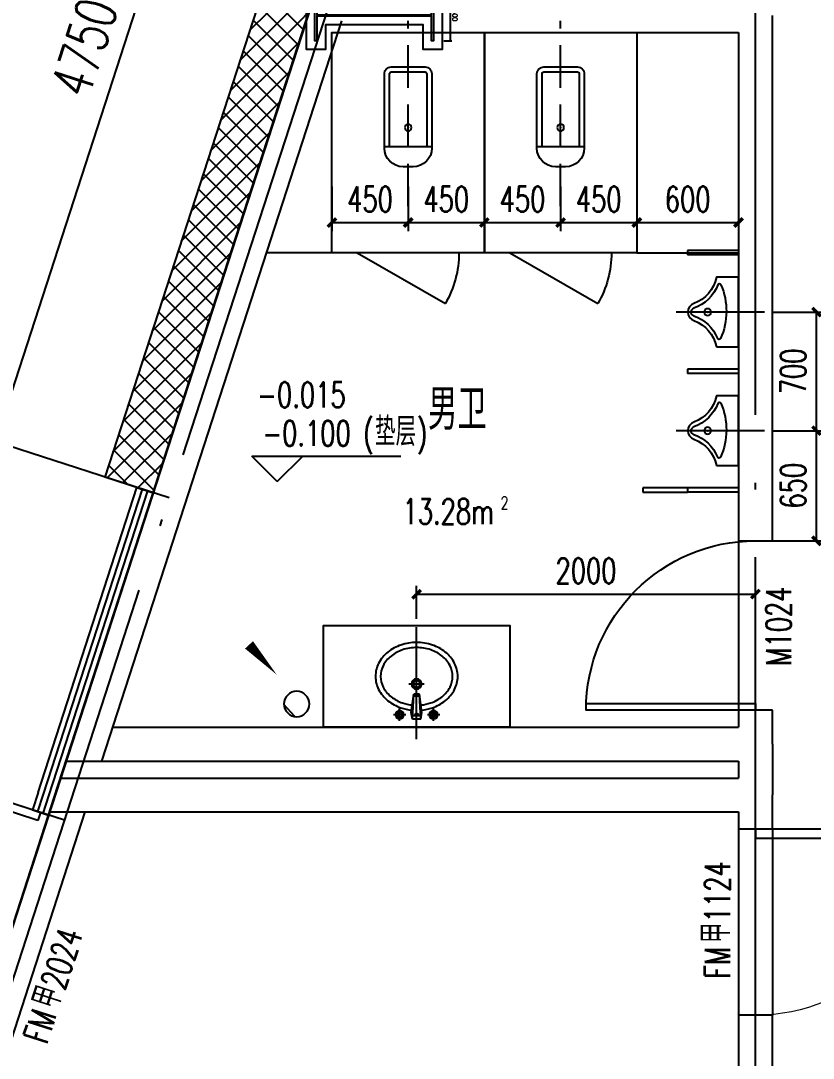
# Model space of a CAD drawing. Extents: x -222544 to -13848, y -31368 to 85559.
# Drawn here: x -43272 to -38594, y -15166 to -9043 of the extents above; entities that cross this region are included whole.
import ezdxf
from ezdxf.xclip import XClip

# ---------------------------------------------------------------- set-up
doc = ezdxf.new("R2010")
doc.units = 0
doc.header["$LTSCALE"] = 1000
doc.header["$MEASUREMENT"] = 0
doc.header["$XCLIPFRAME"] = 0
for name, pattern in [('10平面$0$10平面$1$DOTE', [2.4200000000000004, 2, -0.2, 0.02, -0.2]), ('10平面$0$DASH', [0.35, 0.25, -0.1]), ('10平面$0$DOTE', [2.4200000000000004, 2, -0.2, 0.02, -0.2])]:
    doc.linetypes.add(name, pattern=pattern)
doc.layers.get('Defpoints').update_dxf_attribs({"color": 210})
for name, color, linetype in [('10平面$0$10平面$0$WINDOW_TEXT', 7, 'Continuous'), ('10平面$0$10平面$1$A-AXIS-DOTE', 14, '10平面$0$10平面$1$DOTE'), ('10平面$0$A-AXIS-DOTE', 14, '10平面$0$DOTE'), ('10平面$0$A-AXIS-DP', 126, 'Continuous'), ('10平面$0$A-HATCH-2', 251, 'Continuous'), ('10平面$0$A-LIN-V', 9, 'Continuous'), ('10平面$0$A-WC', 223, 'Continuous'), ('10平面$0$A-WINDOW', 140, 'Continuous'), ('10平面$0$A-云线（根据审图意见修改）', 4, 'Continuous'), ('10平面$0$A-彩色打印层', 12, 'Continuous'), ('10平面$0$A-防火门窗', 1, 'Continuous'), ('10平面$0$AS-COLN', 6, 'Continuous'), ('10平面$0$AS-WALL', 40, 'Continuous'), ('10平面$0$AS-结构边线层', 200, 'Continuous'), ('10平面$0$DIM_SYMB', 3, 'Continuous'), ('10平面$0$PUB_HATCH', 8, 'Continuous'), ('10平面$0$PUB_TEXT', 7, 'Continuous'), ('10平面$0$建-墙-幕', 4, 'Continuous'), ('10平面$0$建-房间', 7, 'Continuous'), ('10平面$0$建-标高', 3, 'Continuous'), ('10平面$0$建-门', 4, 'Continuous'), ('10平面$0$建-门窗编号', 7, 'Continuous'), ('A-AXIS-DP', 126, 'Continuous'), ('A-WINDOW', 140, 'Continuous'), ('DIM_SYMB', 3, 'Continuous')]:
    doc.layers.add(name, color=color, linetype=linetype)
doc.styles.add('10平面$0$10平面$0$_TCH_WINDOW', font='SIMPLEX', dxfattribs={"height": 3.5, "bigfont": 'GBCBIG'})
doc.styles.add('10平面$0$_TCH_DIM_T3', font='SIMPLEX', dxfattribs={"width": 0.7058823529411765, "bigfont": 'GBCBIG'})
doc.styles.add('10平面$0$_TCH_SPACE', font='SIMPLEX', dxfattribs={"height": 5, "bigfont": 'GBCBIG'})
doc.styles.add('10平面$0$A-STANDARD', font='SIMPLEX', dxfattribs={"bigfont": 'GBCBIG'})
doc.styles.add('10平面$0$A-WIN-LABEL', font='SIMPLEX', dxfattribs={"bigfont": 'GBCBIG'})
doc.styles.add('_TCH_DIM_T3', font='SIMPLEX', dxfattribs={"width": 0.7058823529411765, "bigfont": 'GBCBIG'})
doc.dimstyles.new('10平面$0$_TCH_ARCH&&10', dxfattribs={"dimtxt": 29.75, "dimasz": 10, "dimexe": 10, "dimexo": 10, "dimgap": 12.625, "dimtad": 1, "dimdec": 0, "dimzin": 0, "dimdsep": 46, "dimtxsty": '10平面$0$_TCH_DIM_T3', "dimblk": '10平面$0$_ArchTick', "dimcen": 0.09, "dimclrt": 7, "dimazin": 2, "dimtfac": 1, "dimtdec": 0, "dimtix": 1, "dimtmove": 2, "dimatfit": 3, "dimfxl": 0, "dimtolj": 1, "dimtzin": 0, "dimarcsym": 0})
doc.dimstyles.new('10平面$0$_TCH_ARCH&&80', dxfattribs={"dimtxt": 238, "dimasz": 80, "dimexe": 80, "dimexo": 80, "dimgap": 101, "dimtad": 1, "dimdec": 0, "dimzin": 0, "dimdsep": 46, "dimtxsty": '10平面$0$_TCH_DIM_T3', "dimblk": '10平面$0$_ArchTick', "dimcen": 0.09, "dimclrt": 7, "dimazin": 2, "dimtfac": 1, "dimtdec": 0, "dimtix": 1, "dimtmove": 2, "dimatfit": 3, "dimfxl": 0, "dimtolj": 1, "dimtzin": 0, "dimarcsym": 0})
doc.dimstyles.new('_TCH_ARCH&&50', dxfattribs={"dimtxt": 148.75, "dimasz": 50, "dimexe": 50, "dimexo": 50, "dimgap": 63.12500000000001, "dimtad": 1, "dimdec": 0, "dimzin": 0, "dimdsep": 46, "dimtxsty": '_TCH_DIM_T3', "dimblk": 'ARCHTICK', "dimcen": 0.09, "dimclrt": 7, "dimazin": 2, "dimtfac": 1, "dimtdec": 0, "dimtix": 1, "dimtmove": 2, "dimatfit": 3, "dimfxl": 0, "dimtolj": 1, "dimtzin": 0, "dimarcsym": 0})
pattern_1 = [(45, (60, 0), (-60.000060993344, 60.000060993344), []), (135, (60, 0), (-60.000060993344, -60.00006099334399), [])]

# ---------------------------------------------------------------- blocks, each defined once
blk = doc.blocks.new('10平面$0$dote')
at = {"layer": '10平面$0$A-AXIS-DOTE'}
blk.add_line((91882.20032526884, -264079.9999961853), (91882.20032526954, 36662.32227753208), dxfattribs=at)
at = {"layer": '10平面$0$A-AXIS-DOTE', "ltscale": 2}
blk.add_line((-74117.79967473095, -264079.9999961853), (-74117.79967473107, -178596.0396866222), dxfattribs=at)
blk.add_lwpolyline([(-94568.72772305235, -243562.806052961), (-72924.75737741598, -176855.5863591578)], dxfattribs=at)
blk = doc.blocks.new('10平面$0$厕卫')
at = {"layer": '10平面$0$A-AXIS-DOTE', "linetype": '10平面$0$DASH'}
blk.add_line((50, -823.114372253418), (50, 271.885627746582), dxfattribs=at)
at = {"layer": '10平面$0$A-WC'}
for p, q in [((-59.78343963623047, -40), (-59.78343963623047, -469.6564288139343)), ((149.7834396362305, -30), (-49.78343963623047, -30)), ((159.7834396362305, -469.6564288139343), (159.7834396362305, -40)), ((189.7834396362305, -469.6564288139343), (-89.78343963623047, -469.6564288139343)), ((350, -1097.23339176178), (-169.6152420043945, -1397.23339176178))]:
    blk.add_line(p, q, dxfattribs=at)
blk.add_lwpolyline([(-400, 202.7666082382202), (-400, -1097.23339176178), (500, -1097.23339176178), (500, 202.7666082382202)], close=True, dxfattribs=at)
blk.add_lwpolyline([(189.7834396362305, -40, 0.4142135623730951), (149.7834396362305, 0), (-49.78343963623047, 0, 0.4142135623730951), (-89.78343963623047, -40), (-89.78343963623047, -479.6564288139343, 0.4142135623730951), (20.21656036376953, -589.6564288139343), (79.78343963623047, -589.6564288139343, 0.4142135623730903), (189.7834396362305, -479.6564288139343)], format="xyb", close=True, dxfattribs=at)
blk.add_circle((50, -358.6146011352539), 20, dxfattribs=at)
for centre, radius, start, end in [((-49.78343963623047, -40), 10, 90, 180), ((149.7834396362305, -40), 10, 0, 90), ((350, -1097.23339176178), 599.9999999999995, 180, 209.9998831151044)]:
    blk.add_arc(centre, radius, start, end, dxfattribs=at)
for p in [(50, 0), (50, -358.6146011352539)]:
    blk.add_point(p, dxfattribs=at)
blk = doc.blocks.new('10平面$0$43243')
at = {"layer": '10平面$0$AS-结构边线层'}
for points in [[(-263994.18453191, 621290.0519981321), (-277514.1845319109, 621290.051998063), (-277514.18453191, 621120.051998063), (-279354.1845576911, 621120.0519980536), (-279354.184557691, 620570.104783304), (-281454.184537195, 620569.9999961803), (-281454.1845374174, 621120.0519973314), (-295987.0108697969, 621120.0519972552), (-313454.1843778241, 567285.8172418119)], [(-196514.1845319156, 548350.0000000179), (-175294.1845318887, 548350.0000002044), (-175294.1845318901, 548520.0000004377), (-173454.1845450771, 548520.0000004643), (-173454.1845450769, 549069.9992120854), (-171354.1845656572, 549069.9999961846), (-171354.1845656572, 548520), (-169514.1845319311, 548520.0000000114), (-169514.1845319311, 548350.0000000114), (-155994.1845319302, 548350.0000000871), (-155994.1845319311, 548520.0000005339), (-146454.1845526676, 548520.0000002496), (-146454.1845523441, 549069.9999961699), (-144354.1845732646, 549069.9999974051), (-144354.1845729411, 548520.0000008412), (-128354.1845245595, 548519.999999074), (-128354.1845285305, 548810.0002094659), (-128054.1845316761, 548810.000202142), (-128054.1846888704, 561349.9999937844), (-131054.1845243168, 561349.9999936294), (-131054.1845171562, 565490.0000006589), (-128054.1845227069, 565490.0000006589), (-128054.1840383076, 594489.9999961825)]]:
    blk.add_lwpolyline(points, dxfattribs=at)
blk = doc.blocks.new('10平面$0$_ArchTick')
at = {"color": 0, "linetype": 'ByBlock', "const_width": 0.4}
blk.add_lwpolyline([(-0.5, -0.5), (0.5, 0.5)], dxfattribs=at)
blk = doc.blocks.new('*D2276')
at = {"layer": '10平面$0$A-AXIS-DP', "color": 0, "lineweight": -2, "transparency": 16777216}
for p, q in [((-195789.9992261842, 766879.9996079458), (-195789.9992261842, 766928.7496079458)), ((-195789.9992261842, 766918.7496079458), (-195489.9992261842, 766918.7496079458)), ((-195489.9992261842, 766879.9996079458), (-195489.9992261842, 766928.7496079458))]:
    blk.add_line(p, q, dxfattribs=at)
at = {"layer": 'Defpoints', "color": 0, "transparency": 16777216}
for p in [(-195489.9992261842, 766918.7496079458), (-195789.9992261842, 766869.9996079458), (-195489.9992261842, 766869.9996079458)]:
    blk.add_point(p, dxfattribs=at)
at = {"layer": '10平面$0$A-AXIS-DP', "color": 0, "lineweight": -2, "transparency": 16777216, "xscale": 10, "yscale": 10, "zscale": 10, "rotation": 180}
blk.add_blockref('10平面$0$_ArchTick', (-195789.9992261842, 766918.7496079458), dxfattribs=at)
at = {"layer": '10平面$0$A-AXIS-DP', "color": 0, "lineweight": -2, "transparency": 16777216, "xscale": 10, "yscale": 10, "zscale": 10}
blk.add_blockref('10平面$0$_ArchTick', (-195489.9992261842, 766918.7496079458), dxfattribs=at)
at = {"layer": '10平面$0$A-AXIS-DP', "color": 7, "transparency": 16777216, "insert": (-195639.9992261842, 766946.2496079458), "char_height": 29.75, "attachment_point": 5, "style": '10平面$0$_TCH_DIM_T3'}
blk.add_mtext('\\A1;300', dxfattribs=at)
blk = doc.blocks.new('*D2277')
at = {"layer": '10平面$0$A-AXIS-DP', "color": 0, "lineweight": -2, "transparency": 16777216}
for p, q in [((-195799.9992261842, 766819.999607946), (-195841.2492261842, 766819.999607946)), ((-195831.2492261842, 766119.999607946), (-195831.2492261842, 766819.999607946)), ((-195799.9992261842, 766119.999607946), (-195841.2492261842, 766119.999607946))]:
    blk.add_line(p, q, dxfattribs=at)
at = {"layer": 'Defpoints', "color": 0, "transparency": 16777216}
for p in [(-195831.2492261842, 766819.999607946), (-195789.9992261842, 766819.999607946), (-195789.9992261842, 766119.999607946)]:
    blk.add_point(p, dxfattribs=at)
at = {"layer": '10平面$0$A-AXIS-DP', "color": 0, "lineweight": -2, "transparency": 16777216, "xscale": 10, "yscale": 10, "zscale": 10}
for p, rotation in [((-195831.2492261842, 766819.999607946), 90), ((-195831.2492261842, 766119.999607946), 270)]:
    blk.add_blockref('10平面$0$_ArchTick', p, dxfattribs=dict(at, rotation=rotation))
at = {"layer": '10平面$0$A-AXIS-DP', "color": 7, "transparency": 16777216, "insert": (-195858.749226184, 766469.9996079459), "char_height": 29.75, "attachment_point": 5, "rotation": 90, "style": '10平面$0$_TCH_DIM_T3'}
blk.add_mtext('\\A1;700', dxfattribs=at)
blk = doc.blocks.new('10平面$0$$lvtry$00000224')
at = {"color": 0}
for p, q in [((-362.5000001189765, -1.369509844441253e-06), (-362.5000001189765, -300.0000013695098)), ((-337.5000001189765, -1.369509845972061e-06), (-362.5000001189765, -1.369509844441253e-06)), ((-337.5000001189765, -1.369509845972061e-06), (-337.5000001189765, -300.0000013695098)), ((337.4999998810235, -1.369509844441253e-06), (337.4999998810235, -300.0000013695098)), ((362.4999998810235, -1.369509845972061e-06), (337.4999998810235, -1.369509844441253e-06)), ((362.4999998810235, -1.369509845972061e-06), (362.4999998810235, -300.0000013695098)), ((-337.5000001189765, -300.0000013695098), (-362.5000001189765, -300.0000013695098)), ((362.4999998810235, -300.0000013695098), (337.4999998810235, -300.0000013695098))]:
    blk.add_line(p, q, dxfattribs=at)
at = {"color": 0, "elevation": 1e-08}
blk.add_lwpolyline([(-205, -130.6921668672003), (-205, 0), (205, 0), (205, -130.6921668676659, 0.2680681872429386), (50.76696929242462, -263.4628327437676, -0.3177651244820785), (-5.727633833885193e-08, -299.6467267489061, -0.3177651238976431), (-50.76696929195896, -263.4628327442333, 0.2680681872434905)], format="xyb", close=True, dxfattribs=at)
at = {"color": 0}
blk.add_circle((0, -181.622158779297, 1e-08), 20, dxfattribs=at)
for centre, radius, start, end in [((-152.1659696591087, -115.0054347957484, 1e-08), 10, 114.1083874687021, 248.1393961379835), ((5.09339536074549, -466.4251228258945, 1e-08), 395.0016948295107, 66.66751465096227, 114.1083874687021), ((242.8073158459738, -340.9316236418672, 1e-08), 233.4306809856917, 110.4941076083355, 160.7360580956559), ((157.579544424545, -112.9081085743383, 1e-08), 10, 290.4941076083355, 66.66751465096227), ((-242.8073158459738, -340.9316236418672, 1e-08), 233.4306809856922, 19.26394190434416, 68.13939613798351), ((0.2095041857101023, -256, 1e-08), 23.99999999999859, 199.2639419043441, 269.499839251993), ((-0.2095041857101023, -256, 1e-08), 24.00000000000079, 270.500160748007, 340.7360580956558)]:
    blk.add_arc(centre, radius, start, end, dxfattribs=at)
blk.add_point((0, -181.622158779297, 1e-08), dxfattribs=at)
at = {"layer": '10平面$0$A-AXIS-DOTE'}
blk.add_lwpolyline([(-1.327134668827057e-07, 152.6724720913917), (-1.327134668827057e-07, -367.3275279086083)], dxfattribs=at)
blk = doc.blocks.new('10平面$0$小便器')
at = {"layer": '10平面$0$A-WC', "xscale": -1, "rotation": 89.99999999999999}
blk.add_blockref('10平面$0$$lvtry$00000224', (2044606.132980346, 1695653.609367371), dxfattribs=at)
blk = doc.blocks.new('10平面$0$343243')
at = {"layer": '10平面$0$10平面$1$A-AXIS-DOTE'}
blk.add_lwpolyline([(-137039.1845359175, 783549.9999155595), (-137039.1845291465, 784209.9999155595)], dxfattribs=at)
at = {"layer": '10平面$0$A-WC'}
for p, q in [((-137039.1845330456, 783829.9407035712), (-137039.1845321211, 783920.0591275479)), ((-137084.2437445717, 783874.9999160218), (-136994.125320595, 783874.9999150973)), ((-137070.6291553337, 783706.5430113167), (-137055.8879810546, 783814.2154559261)), ((-137064.1845347106, 783667.647857158), (-137055.8879810546, 783814.2154559261)), ((-137056.3608064828, 783804.1132499352), (-137022.0082601383, 783804.1132495828)), ((-137055.8879810546, 783814.2154559261), (-137022.4810853592, 783814.2154555834)), ((-137014.1845347106, 783667.6478566449), (-137022.4810853592, 783814.2154555834)), ((-137007.7399132893, 783706.5430106715), (-137022.4810853592, 783814.2154555834)), ((-137139.1845348148, 783657.4854848898), (-137139.1845340656, 783730.5143482811)), ((-136939.1845348148, 783657.485482838), (-136939.1845340656, 783730.5143462293)), ((-137175.6989661359, 783693.99991696), (-137102.6701027446, 783693.9999162109)), ((-137064.1845347106, 783667.647857158), (-137070.6291553337, 783706.5430113167)), ((-137064.1845347106, 783667.647857158), (-137014.1845347106, 783667.6478566449)), ((-137063.069927619, 783687.3385976467), (-137015.2991413982, 783687.3385971566)), ((-137014.1845347106, 783667.6478566449), (-137007.7399132893, 783706.5430106715)), ((-136975.6989661359, 783693.9999149082), (-136902.6701027446, 783693.9999141591))]:
    blk.add_line(p, q, dxfattribs=at)
for points in [[(-137068.5861527328, 783721.4655052931, -0.05503366445282638), (-137132.052788923, 783734.964308203, -0.0888493983857469), (-137208.3990421116, 783776.3516643569, -0.1049875008758899), (-137263.2745701811, 783843.1668952166, -0.1201703710503755), (-137282.0112499413, 783919.9999180507, -0.120170371050088), (-137263.2745686047, 783996.8329405003, -0.1049875008761855), (-137208.3990391642, 784063.6481702342, -0.08884939838595049), (-137132.0527851261, 784105.0355248217, -0.08005155327522542), (-137039.1845300698, 784119.9999155595, -0.08005155327514211)], [(-137064.5138742414, 783751.2102306456, -0.05606644776381915), (-137122.6293239315, 783763.445851482, -0.08884939838590888), (-137189.6757487428, 783799.7917643017, -0.1049875008761085), (-137236.6424184022, 783856.9773438561, -0.1201703710500949), (-137252.0112499413, 783919.9999177429, -0.1201703710501435), (-137236.642417109, 783983.0224913144, -0.1049875008761313), (-137189.6757462764, 784040.2080699052, -0.08884939838588762), (-137122.6293207193, 784076.5539813492, -0.08005155327528395), (-137039.1845303776, 784089.9999155595, -0.08005155327526944)], [(-137039.1845300698, 784119.9999155595, -0.08005155327514211), (-136946.3162753206, 784105.0355229162, -0.08884939838606445), (-136869.9700221316, 784063.6481667622, -0.1049875008760499), (-136815.0944940622, 783996.8329359024, -0.120170371050193), (-136796.357814302, 783919.9999130684, -0.1201703710501875), (-136815.0944956387, 783843.1668906187, -0.1049875008760622), (-136869.9700250791, 783776.3516608849, -0.08884939838584911), (-136946.316279117, 783734.9643062975, -0.05503366445274368), (-137009.7829155841, 783721.4655046898, -0.0800515532754416)], [(-137039.1845303776, 784089.9999155595, -0.08005155327526944), (-136955.7397403118, 784076.5539796371, -0.0888493983858896), (-136888.6933155005, 784040.2080668174, -0.1049875008761153), (-136841.7266458411, 783983.022487263, -0.1201703710501367), (-136826.357814302, 783919.9999133762, -0.1201703710501367), (-136841.7266471343, 783856.9773398046, -0.1049875008761155), (-136888.6933179669, 783799.7917612139, -0.08884939838591054), (-136955.7397435241, 783763.4458497699, -0.05606644776380701), (-137013.8551934652, 783751.2102301259, -0.08005155327530532)]]:
    blk.add_lwpolyline(points, format="xyb", dxfattribs=at)
for centre, radius in [((-137039.1845325833, 783874.9999155595), 30), ((-137039.1845325833, 783874.9999155595), 20), ((-137139.1845344402, 783693.9999165855), 25), ((-136939.1845344402, 783693.9999145336), 25), ((-137139.1845344402, 783693.9999165855), 15), ((-136939.1845344402, 783693.9999145336), 15)]:
    blk.add_circle(centre, radius, dxfattribs=at)
for centre, start, end in [((-137040.368334685, 783694.7285667062), 80.52522821089455, 279.4747706136177), ((-137038.0007341804, 783694.7285666818), 260.5252282108945, 99.47477061338024)]:
    blk.add_arc(centre, 7.191400878313289, start, end, dxfattribs=at)
blk = doc.blocks.new('10平面$0$45345')
at = {"layer": '10平面$0$A-WC'}
h = blk.add_hatch(dxfattribs=at)
h.set_pattern_fill('ANSI31', color=256, scale=10, angle=7.69694232914171e-13)
h.set_pattern_definition([(30.00000000072439, (40598742844.53468, 3385776346.450553), (-7.937500000173811, 13.74815328497761), [])])
edge = h.paths.add_edge_path()
edge.add_arc((40598742441.34776, 3385774511.717568), 50, 0, 360)
blk.add_circle((40598742441.34776, 3385774511.717568), 50, dxfattribs=at)
blk = doc.blocks.new('10平面$0$2343243')
at = {"layer": '10平面$0$A-云线（根据审图意见修改）', "color": 1, "ltscale": 500}
blk.add_lwpolyline([(-265623.3168865332, 705106.6805161908), (-178050.5180093576, 972846.4241111586), (-230714.4911973404, 804819.9999973776)], dxfattribs=at)
blk = doc.blocks.new('*D1409')
at = {"layer": '10平面$0$A-AXIS-DP', "color": 0, "lineweight": -2, "transparency": 16777216}
for p, q in [((-300573.8050679354, 610150.6670394195), (-299956.5630731998, 612053.0212142563)), ((-298931.682443873, 611720.4862045408), (-300032.6578195944, 612077.7110820394)), ((-299548.9244386086, 609818.132029704), (-300649.8998143299, 610175.3569072027))]:
    blk.add_line(p, q, dxfattribs=at)
at = {"layer": 'Defpoints', "color": 0, "transparency": 16777216}
for p in [(-299956.5630731998, 612053.0212142563), (-298855.5876974785, 611695.7963367577), (-299472.829692214, 609793.442161921)]:
    blk.add_point(p, dxfattribs=at)
at = {"layer": '10平面$0$A-AXIS-DP', "color": 0, "lineweight": -2, "transparency": 16777216, "xscale": 80, "yscale": 80, "zscale": 80}
for p, rotation in [((-299956.5630731998, 612053.0212142563), 72.023713418136), ((-300573.8050679354, 610150.6670394195), 252.023713418136)]:
    blk.add_blockref('10平面$0$_ArchTick', p, dxfattribs=dict(at, rotation=rotation))
at = {"layer": '10平面$0$A-AXIS-DP', "color": 7, "transparency": 16777216, "insert": (-300474.4446231526, 611169.7412632416), "char_height": 238, "attachment_point": 5, "rotation": 72.02371341813601, "style": '10平面$0$_TCH_DIM_T3'}
blk.add_mtext('\\A1;2000', dxfattribs=at)
blk = doc.blocks.new('*D1410')
at = {"layer": '10平面$0$A-AXIS-DP', "color": 0, "lineweight": -2, "transparency": 16777216}
for p, q in [((-299956.5630731998, 612053.0212142563), (-299339.3116787772, 613955.4043591468)), ((-298314.4310494504, 613622.8693494315), (-299415.4064251718, 613980.09422693)), ((-298931.682443873, 611720.4862045409), (-300032.6578195944, 612077.7110820395))]:
    blk.add_line(p, q, dxfattribs=at)
at = {"layer": 'Defpoints', "color": 0, "transparency": 16777216}
for p in [(-299339.3116787772, 613955.4043591468), (-298238.3363030559, 613598.1794816483), (-298855.5876974785, 611695.7963367577)]:
    blk.add_point(p, dxfattribs=at)
at = {"layer": '10平面$0$A-AXIS-DP', "color": 0, "lineweight": -2, "transparency": 16777216, "xscale": 80, "yscale": 80, "zscale": 80}
for p, rotation in [((-299339.3116787772, 613955.4043591468), 72.02371341813563), ((-299956.5630731998, 612053.0212142563), 252.0237134181356)]:
    blk.add_blockref('10平面$0$_ArchTick', p, dxfattribs=dict(at, rotation=rotation))
at = {"layer": '10平面$0$A-AXIS-DP', "color": 7, "transparency": 16777216, "insert": (-299857.1979285736, 613072.1099231052), "char_height": 238, "attachment_point": 5, "rotation": 72.02371341813563, "style": '10平面$0$_TCH_DIM_T3'}
blk.add_mtext('\\A1;2000', dxfattribs=at)
blk = doc.blocks.new('*D1411')
at = {"layer": '10平面$0$A-AXIS-DP', "color": 0, "lineweight": -2, "transparency": 16777216}
for p, q in [((-299339.3116787772, 613955.4043591468), (-297873.3507793009, 618473.5299258642)), ((-296848.470149974, 618140.9949161487), (-297949.4455256955, 618498.2197936473)), ((-298314.4310494504, 613622.8693494314), (-299415.4064251718, 613980.0942269299))]:
    blk.add_line(p, q, dxfattribs=at)
at = {"layer": 'Defpoints', "color": 0, "transparency": 16777216}
for p in [(-297873.3507793009, 618473.5299258642), (-296772.3754035795, 618116.3050483655), (-298238.3363030558, 613598.1794816483)]:
    blk.add_point(p, dxfattribs=at)
at = {"layer": '10平面$0$A-AXIS-DP', "color": 0, "lineweight": -2, "transparency": 16777216, "xscale": 80, "yscale": 80, "zscale": 80}
for p, rotation in [((-297873.3507793009, 618473.5299258642), 72.02371341813652), ((-299339.3116787772, 613955.4043591468), 252.0237134181365)]:
    blk.add_blockref('10平面$0$_ArchTick', p, dxfattribs=dict(at, rotation=rotation))
at = {"layer": '10平面$0$A-AXIS-DP', "color": 7, "transparency": 16777216, "insert": (-298815.591781624, 616282.3642789093), "char_height": 238, "attachment_point": 5, "rotation": 72.02371341813652, "style": '10平面$0$_TCH_DIM_T3'}
blk.add_mtext('\\A1;4750', dxfattribs=at)
blk = doc.blocks.new('10平面$0$10平面$0$$DorLib2D$00000002')
for p, q in [((-0.5, -1e-16), (-0.5000000000000007, 0.4875)), ((-0.4750000000000007, 0.4875), (-0.5000000000000007, 0.4875)), ((-0.475, 0), (-0.4750000000000007, 0.4875)), ((0.475, 0), (0.4750000000000007, 0.4875)), ((0.4750000000000007, 0.4875), (0.5000000000000007, 0.4875)), ((0.5, -1e-16), (0.5000000000000007, 0.4875)), ((-0.5, -1e-16), (-0.475, 0)), ((0.5, -1e-16), (0.475, 0))]:
    blk.add_line(p, q)
at = {"lineweight": 13}
for centre, start, end in [((-0.4875, 0), 0, 88.53071641864632), ((0.4875, 0), 91.46928358135372, 180)]:
    blk.add_arc(centre, 0.4875, start, end, dxfattribs=at)
blk = doc.blocks.new('10平面$0$$DorLib2D$00000001')
for p, q in [((0.45, 0.9750000000000001), (0.5000000000000002, 0.9750000000000001)), ((0.45, 0), (0.45, 0.9750000000000001)), ((0.5, 0), (0.5, 0.9750000000000001)), ((0.5, 0), (0.45, 0))]:
    blk.add_line(p, q)
at = {"lineweight": 13}
blk.add_arc((0.475, 0), 0.975, 91.4692835813538, 180, dxfattribs=at)
blk = doc.blocks.new('*U63')
at = {"color": 0}
blk.add_lwpolyline([(500, 0), (499.9999999999999, 1000), (459.9999999999999, 1000), (460, 0)], close=True, dxfattribs=at)
blk.add_arc((500, 0), 1000, 90, 180, dxfattribs=at)
blk = doc.blocks.new('*U62')
at = {"color": 0, "xscale": 0.001, "yscale": 0.001, "zscale": 0.001}
blk.add_blockref('*U63', (0, 0), dxfattribs=at)
blk = doc.blocks.new('_ArchTick')
at = {"color": 0, "linetype": 'ByBlock', "const_width": 0.4}
blk.add_lwpolyline([(-0.5, -0.5), (0.5, 0.5)], dxfattribs=at)
blk = doc.blocks.new('*D216')
at = {"layer": 'A-AXIS-DP', "color": 0, "lineweight": -2, "transparency": 16777216}
for p, q in [((-40935.34289811121, -12572.48887174716), (-40935.34289811121, -12377.18332672096)), ((-40935.34289811121, -12427.18332672096), (-38935.34289131319, -12427.18332672096)), ((-38935.34289131319, -12572.48887182528), (-38935.34289131319, -12377.18332672096))]:
    blk.add_line(p, q, dxfattribs=at)
at = {"layer": 'Defpoints', "color": 0, "transparency": 16777216}
for p in [(-38935.34289131319, -12427.18332672096), (-40935.34289811121, -12622.48887174716), (-38935.34289131319, -12622.48887182528)]:
    blk.add_point(p, dxfattribs=at)
at = {"layer": 'A-AXIS-DP', "color": 0, "lineweight": -2, "transparency": 16777216, "xscale": 50, "yscale": 50, "zscale": 50, "rotation": 180}
blk.add_blockref('_ArchTick', (-40935.34289811121, -12427.18332672096), dxfattribs=at)
at = {"layer": 'A-AXIS-DP', "color": 0, "lineweight": -2, "transparency": 16777216, "xscale": 50, "yscale": 50, "zscale": 50}
blk.add_blockref('_ArchTick', (-38935.34289131319, -12427.18332672096), dxfattribs=at)
at = {"layer": 'A-AXIS-DP', "color": 7, "transparency": 16777216, "insert": (-39935.3428947122, -12289.68332672096), "char_height": 148.75, "attachment_point": 5, "style": '_TCH_DIM_T3'}
blk.add_mtext('\\A1;2000', dxfattribs=at)
blk = doc.blocks.new('*D217')
at = {"layer": 'A-AXIS-DP', "color": 0, "lineweight": -2, "transparency": 16777216}
for p, q in [((-38832.67041775749, -11462.48887088543), (-38524.75140665907, -11462.48887088543)), ((-38574.75140665907, -12112.48887088581), (-38574.75140665907, -11462.48887088543)), ((-38832.67041775749, -12112.48887088581), (-38524.75140665907, -12112.48887088581))]:
    blk.add_line(p, q, dxfattribs=at)
at = {"layer": 'Defpoints', "color": 0, "transparency": 16777216}
for p in [(-38882.67041775749, -11462.48887088543), (-38574.75140665907, -11462.48887088543), (-38882.67041775749, -12112.48887088581)]:
    blk.add_point(p, dxfattribs=at)
at = {"layer": 'A-AXIS-DP', "color": 0, "lineweight": -2, "transparency": 16777216, "xscale": 50, "yscale": 50, "zscale": 50}
for p, rotation in [((-38574.75140665907, -11462.48887088543), 90), ((-38574.75140665907, -12112.48887088581), 270)]:
    blk.add_blockref('_ArchTick', p, dxfattribs=dict(at, rotation=rotation))
at = {"layer": 'A-AXIS-DP', "color": 7, "transparency": 16777216, "insert": (-38712.25140665906, -11787.48887088561), "char_height": 148.75, "attachment_point": 5, "rotation": 90, "style": '_TCH_DIM_T3'}
blk.add_mtext('\\A1;650', dxfattribs=at)
blk = doc.blocks.new('*D218')
at = {"layer": 'A-AXIS-DP', "color": 0, "lineweight": -2, "transparency": 16777216}
for p, q in [((-38832.67041775749, -10762.48887088636), (-38524.75140665907, -10762.48887088636)), ((-38574.75140665907, -11462.48887088543), (-38574.75140665907, -10762.48887088636)), ((-38832.67041775749, -11462.48887088543), (-38524.75140665907, -11462.48887088543))]:
    blk.add_line(p, q, dxfattribs=at)
at = {"layer": 'Defpoints', "color": 0, "transparency": 16777216}
for p in [(-38882.67041775749, -10762.48887088636), (-38574.75140665907, -10762.48887088636), (-38882.67041775749, -11462.48887088543)]:
    blk.add_point(p, dxfattribs=at)
at = {"layer": 'A-AXIS-DP', "color": 0, "lineweight": -2, "transparency": 16777216, "xscale": 50, "yscale": 50, "zscale": 50}
for p, rotation in [((-38574.75140665907, -10762.48887088636), 90), ((-38574.75140665907, -11462.48887088543), 270)]:
    blk.add_blockref('_ArchTick', p, dxfattribs=dict(at, rotation=rotation))
at = {"layer": 'A-AXIS-DP', "color": 7, "transparency": 16777216, "insert": (-38712.25140665906, -11112.48887088588), "char_height": 148.75, "attachment_point": 5, "rotation": 90, "style": '_TCH_DIM_T3'}
blk.add_mtext('\\A1;700', dxfattribs=at)
blk = doc.blocks.new('*D306')
at = {"layer": 'A-AXIS-DP', "color": 0, "lineweight": -2, "transparency": 16777216}
for p, q in [((-39635.34289121663, -10020.90630960482), (-39635.34289121663, -10284.13442079313)), ((-39035.34289120464, -10020.90630960464), (-39035.34289120464, -10284.13442079313)), ((-39635.34289121663, -10234.13442079313), (-39035.34289120464, -10234.13442079313))]:
    blk.add_line(p, q, dxfattribs=at)
at = {"layer": 'Defpoints', "color": 0, "transparency": 16777216}
for p in [(-39635.34289121663, -9970.906309604816), (-39035.34289120464, -9970.906309604645), (-39035.34289120464, -10234.13442079313)]:
    blk.add_point(p, dxfattribs=at)
at = {"layer": 'A-AXIS-DP', "color": 0, "lineweight": -2, "transparency": 16777216, "xscale": 50, "yscale": 50, "zscale": 50, "rotation": 180}
blk.add_blockref('_ArchTick', (-39635.34289121663, -10234.13442079313), dxfattribs=at)
at = {"layer": 'A-AXIS-DP', "color": 0, "lineweight": -2, "transparency": 16777216, "xscale": 50, "yscale": 50, "zscale": 50}
blk.add_blockref('_ArchTick', (-39035.34289120464, -10234.13442079313), dxfattribs=at)
at = {"layer": 'A-AXIS-DP', "color": 7, "transparency": 16777216, "insert": (-39335.34289121063, -10096.63442079313), "char_height": 148.75, "attachment_point": 5, "style": '_TCH_DIM_T3'}
blk.add_mtext('\\A1;600', dxfattribs=at)
blk = doc.blocks.new('*D307')
at = {"layer": 'A-AXIS-DP', "color": 0, "lineweight": -2, "transparency": 16777216}
for p, q in [((-40085.34289121666, -10020.90630960494), (-40085.34289121666, -10284.13442079328)), ((-39635.34289121663, -10020.90630960482), (-39635.34289121663, -10284.13442079328)), ((-40085.34289121666, -10234.13442079328), (-39635.34289121663, -10234.13442079328))]:
    blk.add_line(p, q, dxfattribs=at)
at = {"layer": 'Defpoints', "color": 0, "transparency": 16777216}
for p in [(-40085.34289121666, -9970.906309604945), (-39635.34289121663, -9970.906309604816), (-39635.34289121663, -10234.13442079328)]:
    blk.add_point(p, dxfattribs=at)
at = {"layer": 'A-AXIS-DP', "color": 0, "lineweight": -2, "transparency": 16777216, "xscale": 50, "yscale": 50, "zscale": 50, "rotation": 180}
blk.add_blockref('_ArchTick', (-40085.34289121666, -10234.13442079328), dxfattribs=at)
at = {"layer": 'A-AXIS-DP', "color": 0, "lineweight": -2, "transparency": 16777216, "xscale": 50, "yscale": 50, "zscale": 50}
blk.add_blockref('_ArchTick', (-39635.34289121663, -10234.13442079328), dxfattribs=at)
at = {"layer": 'A-AXIS-DP', "color": 7, "transparency": 16777216, "insert": (-39860.34289121664, -10096.63442079328), "char_height": 148.75, "attachment_point": 5, "style": '_TCH_DIM_T3'}
blk.add_mtext('\\A1;450', dxfattribs=at)
blk = doc.blocks.new('*D308')
at = {"layer": 'A-AXIS-DP', "color": 0, "lineweight": -2, "transparency": 16777216}
for p, q in [((-40535.34289121663, -10020.90630960507), (-40535.34289121663, -10284.13442079341)), ((-40085.34289121666, -10020.90630960494), (-40085.34289121666, -10284.13442079341)), ((-40535.34289121663, -10234.13442079341), (-40085.34289121666, -10234.13442079341))]:
    blk.add_line(p, q, dxfattribs=at)
at = {"layer": 'Defpoints', "color": 0, "transparency": 16777216}
for p in [(-40535.34289121663, -9970.906309605072), (-40085.34289121666, -9970.906309604945), (-40085.34289121666, -10234.13442079341)]:
    blk.add_point(p, dxfattribs=at)
at = {"layer": 'A-AXIS-DP', "color": 0, "lineweight": -2, "transparency": 16777216, "xscale": 50, "yscale": 50, "zscale": 50, "rotation": 180}
blk.add_blockref('_ArchTick', (-40535.34289121663, -10234.13442079341), dxfattribs=at)
at = {"layer": 'A-AXIS-DP', "color": 0, "lineweight": -2, "transparency": 16777216, "xscale": 50, "yscale": 50, "zscale": 50}
blk.add_blockref('_ArchTick', (-40085.34289121666, -10234.13442079341), dxfattribs=at)
at = {"layer": 'A-AXIS-DP', "color": 7, "transparency": 16777216, "insert": (-40310.34289121664, -10096.63442079341), "char_height": 148.75, "attachment_point": 5, "style": '_TCH_DIM_T3'}
blk.add_mtext('\\A1;450', dxfattribs=at)
blk = doc.blocks.new('*D309')
at = {"layer": 'A-AXIS-DP', "color": 0, "lineweight": -2, "transparency": 16777216}
for p, q in [((-40985.34289121667, -10020.9063096052), (-40985.34289121667, -10284.13442079354)), ((-40535.34289121663, -10020.90630960507), (-40535.34289121663, -10284.13442079354)), ((-40985.34289121667, -10234.13442079354), (-40535.34289121663, -10234.13442079354))]:
    blk.add_line(p, q, dxfattribs=at)
at = {"layer": 'Defpoints', "color": 0, "transparency": 16777216}
for p in [(-40985.34289121667, -9970.906309605201), (-40535.34289121663, -9970.906309605072), (-40535.34289121663, -10234.13442079354)]:
    blk.add_point(p, dxfattribs=at)
at = {"layer": 'A-AXIS-DP', "color": 0, "lineweight": -2, "transparency": 16777216, "xscale": 50, "yscale": 50, "zscale": 50, "rotation": 180}
blk.add_blockref('_ArchTick', (-40985.34289121667, -10234.13442079354), dxfattribs=at)
at = {"layer": 'A-AXIS-DP', "color": 0, "lineweight": -2, "transparency": 16777216, "xscale": 50, "yscale": 50, "zscale": 50}
blk.add_blockref('_ArchTick', (-40535.34289121663, -10234.13442079354), dxfattribs=at)
at = {"layer": 'A-AXIS-DP', "color": 7, "transparency": 16777216, "insert": (-40760.34289121665, -10096.63442079354), "char_height": 148.75, "attachment_point": 5, "style": '_TCH_DIM_T3'}
blk.add_mtext('\\A1;450', dxfattribs=at)
blk = doc.blocks.new('*D310')
at = {"layer": 'A-AXIS-DP', "color": 0, "lineweight": -2, "transparency": 16777216}
for p, q in [((-41435.34289121663, -10020.90630960533), (-41435.34289121663, -10284.13442079367)), ((-40985.34289121667, -10020.9063096052), (-40985.34289121667, -10284.13442079367)), ((-41435.34289121663, -10234.13442079367), (-40985.34289121667, -10234.13442079367))]:
    blk.add_line(p, q, dxfattribs=at)
at = {"layer": 'Defpoints', "color": 0, "transparency": 16777216}
for p in [(-41435.34289121663, -9970.906309605329), (-40985.34289121667, -9970.906309605201), (-40985.34289121667, -10234.13442079367)]:
    blk.add_point(p, dxfattribs=at)
at = {"layer": 'A-AXIS-DP', "color": 0, "lineweight": -2, "transparency": 16777216, "xscale": 50, "yscale": 50, "zscale": 50, "rotation": 180}
blk.add_blockref('_ArchTick', (-41435.34289121663, -10234.13442079367), dxfattribs=at)
at = {"layer": 'A-AXIS-DP', "color": 0, "lineweight": -2, "transparency": 16777216, "xscale": 50, "yscale": 50, "zscale": 50}
blk.add_blockref('_ArchTick', (-40985.34289121667, -10234.13442079367), dxfattribs=at)
at = {"layer": 'A-AXIS-DP', "color": 7, "transparency": 16777216, "insert": (-41210.34289121665, -10096.63442079367), "char_height": 148.75, "attachment_point": 5, "style": '_TCH_DIM_T3'}
blk.add_mtext('\\A1;450', dxfattribs=at)
blk = doc.blocks.new('10平面$0$nt66')
at = {"layer": '10平面$0$A-HATCH-2'}
blk.add_lwpolyline([(-195839.9992261842, 766869.9996079458), (-195439.9992261842, 766869.9996079458), (-195439.9992261842, 766757.9996079458), (-195585.9992261842, 766757.9996079458), (-195585.9992261842, 766181.9996079458), (-195439.9992261842, 766181.9996079458), (-195439.9992261842, 766069.9996079458), (-195839.9992261842, 766069.9996079458), (-195839.9992261842, 766181.9996079458), (-195693.9992261842, 766181.9996079458), (-195693.9992261842, 766757.9996079458), (-195839.9992261842, 766757.9996079458)], close=True, dxfattribs=at)
at = {"layer": '10平面$0$AS-COLN'}
blk.add_lwpolyline([(-195789.9992261842, 766819.9996079458), (-195489.9992261842, 766819.9996079458), (-195489.9992261842, 766807.9996079458), (-195635.9992261842, 766807.9996079458), (-195635.9992261842, 766131.9996079458), (-195489.9992261842, 766131.9996079458), (-195489.9992261842, 766119.9996079458), (-195789.9992261842, 766119.9996079458), (-195789.9992261842, 766131.9996079458), (-195643.9992261842, 766131.9996079458), (-195643.9992261842, 766807.9996079458), (-195789.9992261842, 766807.9996079458)], close=True, dxfattribs=at)
at = {"layer": '10平面$0$A-AXIS-DP'}
for p1, p2, distance, picture, middle in [((-195789.9992261842, 766869.9996079458), (-195489.9992261842, 766869.9996079458), 48.75, '*D2276', (-195639.9992261842, 766946.2496079458)), ((-195789.9992261842, 766119.9996079458), (-195789.9992261842, 766819.9996079458), 41.25, '*D2277', (-195858.749226184, 766469.9996079459))]:
    dim = blk.add_aligned_dim(p1=p1, p2=p2, distance=distance, dimstyle='10平面$0$_TCH_ARCH&&10', dxfattribs=at)
    dim.commit()
    dim.dimension.update_dxf_attribs({"geometry": picture, "text_midpoint": middle})
blk = doc.blocks.new('10平面$0$42343')
at = {"rotation": 270}
blk.add_blockref('10平面$0$nt66', (-1063574.184140046, 420830.0007699997), dxfattribs=at)
blk = doc.blocks.new('10平面')
at = {"layer": '10平面$0$PUB_HATCH'}
h = blk.add_hatch(dxfattribs=at)
h.set_pattern_fill('多孔材料', color=256, scale=30, style=0)
h.set_pattern_definition(pattern_1)
h.paths.add_polyline_path([(-297510.7973995417, 616423.7064940954), (-296943.5885829591, 618171.8572508751), (-297228.9438819472, 618264.4442550647), (-297796.1526985212, 616516.2934982822)])
h = blk.add_hatch(dxfattribs=at)
h.set_pattern_fill('多孔材料', color=256, scale=30, style=0)
h.set_pattern_definition(pattern_1)
h.paths.add_polyline_path([(-297510.7973995417, 616423.7064940954), (-297796.1526985212, 616516.2934982822), (-298694.904781423, 613746.3186883471), (-298409.5494824435, 613653.7316841603)])
at = {"layer": '10平面$0$A-AXIS-DOTE'}
blk.add_line((-128354.1845340703, 551920), (-136319.9999999946, 564900.2271594872), dxfattribs=at)
at = {"layer": '10平面$0$A-WC'}
for p, q in [((-297317.9589400845, 615069.9999961839), (-297739.7597822925, 615069.9999961838)), ((-295554.1845319825, 615069.9999961837), (-294954.1845319842, 615069.9999961839)), ((-295254.1845319841, 613682.4999961739), (-295517.9589400845, 613682.4999961739)), ((-295517.9589400845, 613682.4999961739), (-295517.9589400845, 613672.4999961739)), ((-295517.9589400845, 613672.4999961739), (-295517.9589400845, 613662.4999961739)), ((-295517.9589400845, 613662.4999961739), (-295517.9589400845, 613657.4999961739)), ((-295517.9589400845, 613657.4999961739), (-295254.1845319841, 613657.4999961739))]:
    blk.add_line(p, q, dxfattribs=at)
blk.add_lwpolyline([(-296304.184532106, 612269.9999961839), (-297404.184532106, 612269.9999961839), (-297404.184532106, 612869.9999961839), (-296304.184532106, 612869.9999961836), (-296304.184532106, 612269.9999945124)], dxfattribs=at)
at = {"layer": '10平面$0$A-彩色打印层'}
for p, q in [((-297960.1734409926, 615038.7190891278), (-297923.6796188647, 615151.1938971817)), ((-299644.2124976433, 609848.489192598), (-299026.9606307044, 611750.8561742252)), ((-299453.9757994812, 609786.7640059043), (-298810.4847541621, 611769.9999961958))]:
    blk.add_line(p, q, dxfattribs=at)
at = {"layer": '10平面$0$A-防火门窗'}
for p, q in [((-294954.184532126, 611669.9999961733), (-294954.18453217, 610569.9999961733)), ((-294754.184532126, 611669.9999961654), (-294754.18453217, 610569.9999961654))]:
    blk.add_line(p, q, dxfattribs=at)
at = {"layer": '10平面$0$AS-WALL'}
for p, q in [((-297510.7973995417, 616423.7064940954), (-296943.5885829591, 618171.8572508751)), ((-298923.410528477, 612069.9999961939), (-297485.7632480131, 616500.8623309169)), ((-297796.1526985212, 616516.2934982822), (-298694.904781423, 613746.3186883471)), ((-298713.1463412879, 612069.9999961926), (-297295.5263820271, 616439.1376614579)), ((-294754.1845320556, 613369.9999961602), (-294754.184531938, 616469.9999961731)), ((-297510.7973995417, 616423.7064940954), (-298409.5494824435, 613653.7316841603)), ((-297528.2231272632, 616369.9999961903), (-297528.223127253, 616369.9999961902)), ((-297317.9589400564, 616369.9999961833), (-294954.1845319385, 616369.9999961699)), ((-294954.1845319385, 616369.9999961699), (-294954.1845320591, 613369.9999961678)), ((-298409.5494824435, 613653.7316841603), (-298694.904781423, 613746.3186883471)), ((-294954.1845320591, 613369.9999961678), (-294754.1845320556, 613369.9999961602)), ((-294754.1845320947, 612369.9999961602), (-294954.1845320982, 612369.9999961678)), ((-294954.1845320982, 612369.9999961678), (-294954.1845320986, 612269.9999961728)), ((-294754.184532106, 612169.999996173), (-294754.1845320947, 612369.9999961602)), ((-298648.253904021, 612269.9999961938), (-294954.1845320986, 612269.9999961728)), ((-294754.184532106, 612169.999996173), (-294754.184532118, 611869.999996173)), ((-298923.410528477, 612069.9999961939), (-298713.1463412879, 612069.9999961926)), ((-298713.1463412879, 612069.9999961926), (-294954.1845321156, 612069.9999961712)), ((-294954.1845321156, 612069.9999961712), (-294954.1845321196, 611969.9999961741)), ((-298955.8567471074, 611969.999996197), (-294954.1845321196, 611969.9999961741)), ((-294754.1845321262, 611669.9999961598), (-294754.184532118, 611869.999996173)), ((-299020.749184373, 611769.9999961965), (-294954.1845321218, 611769.9999961733)), ((-294954.1845321218, 611769.9999961733), (-294954.1845321265, 611669.999996168)), ((-294954.1845321265, 611669.999996168), (-294754.1845321262, 611669.9999961598)), ((-294954.1845321705, 610569.999996168), (-294954.1845331015, 587319.9999945275)), ((-294754.1845321702, 610569.9999961598), (-294954.1845321705, 610569.999996168)), ((-294754.184533101, 587319.9999945195), (-294754.1845321702, 610569.9999961598))]:
    blk.add_line(p, q, dxfattribs=at)
at = {"layer": '10平面$0$DIM_SYMB'}
blk.add_lwpolyline([(-298199.9999997844, 613139.9999962689, 0, 0, 0), (-297680, 612580, 0, 64.00000000000001, 0), (-297843.3082643961, 612755.8704374816, 0, 0, 0)], format="xyseb", dxfattribs=at)
at = {"layer": '10平面$0$建-墙-幕'}
for p, q in [((-299088.4282290344, 611885.4311635613), (-298504.6679154367, 613684.5940188892)), ((-298504.6679154367, 613684.5940188892), (-298409.5494824435, 613653.7316841603)), ((-299056.7220847033, 611875.1437186516), (-298472.9617711056, 613674.3065739796)), ((-299025.0159403723, 611864.856273742), (-298441.2556267746, 613664.01912907)), ((-298993.3097960412, 611854.5688288324), (-298409.5494824435, 613653.7316841603)), ((-299088.4282290344, 611885.4311635613), (-299121.9193098595, 611782.2108739974)), ((-299090.2131654369, 611771.9234293703), (-299056.7220847033, 611875.1437186516)), ((-299058.5070211061, 611761.6359844608), (-299025.0159403723, 611864.856273742)), ((-299026.800876866, 611751.3485392684), (-298993.3097960412, 611854.5688288324)), ((-299121.9193098595, 611782.2108739974), (-299026.800876866, 611751.3485392684))]:
    blk.add_line(p, q, dxfattribs=at)
at = {"layer": '10平面$0$建-标高'}
for p, q in [((-297676.3848571777, 613720), (-297826.3848571777, 613870)), ((-297826.3848571777, 613870), (-296946.3848571777, 613870)), ((-297676.3848571777, 613720), (-297526.3848571777, 613870))]:
    blk.add_line(p, q, dxfattribs=at)
at = {"layer": '10平面$0$建-门'}
blk.add_line((-294954.1845320591, 613369.9999961772), (-294954.1845320982, 612369.9999961772), dxfattribs=at)
at = {"xscale": -1}
for p in [(-296854.1845319825, 616167.2333879457), (-295954.1845319825, 616167.2333879455)]:
    blk.add_blockref('10平面$0$厕卫', p, dxfattribs=at)
at = {"rotation": 180.0000000000122}
for p in [(1749651.948449372, 2310373.609364097), (1749651.948449372, 2309673.609364097)]:
    blk.add_blockref('10平面$0$小便器', p, dxfattribs=at)
at = {"layer": '10平面$0$A-AXIS-DP'}
blk.add_blockref('10平面$0$2343243', (0, 0), dxfattribs=at)
at = {"layer": '10平面$0$A-LIN-V', "xscale": -1.5, "yscale": 1.5, "zscale": 1.5, "rotation": 342.0237134181253}
blk.add_blockref('10平面$0$45345', (56357640281.13372, -23624710765.35682), dxfattribs=at)
at = {"layer": '10平面$0$A-WINDOW'}
for name, p in [('10平面$0$43243', (0, 0)), ('10平面$0$42343', (5.820766091346741e-11, 0))]:
    blk.add_blockref(name, p, dxfattribs=at)
at = {"layer": '10平面$0$A-WINDOW', "xscale": -1, "rotation": 359.9999999999804}
blk.add_blockref('10平面$0$343243', (-433893.3690682912, -171349.9999193293), dxfattribs=at)
at = {"layer": '10平面$0$A-防火门窗'}
for name, p, xscale, yscale, zscale, rotation in [('10平面$0$10平面$0$$DorLib2D$00000002', (-299382.9834406521, 610815.5953767023), -2000, 2000, 100, 72.0237134181378), ('10平面$0$$DorLib2D$00000001', (-294854.184532148, 611119.9999961694), -1100, 1100, 199.9999999999998, 269.999999997706)]:
    blk.add_blockref(name, p, dxfattribs=dict(at, xscale=xscale, yscale=yscale, zscale=zscale, rotation=rotation))
at = {"layer": '10平面$0$AS-WALL'}
blk.add_blockref('10平面$0$dote', (-220736.3848571775, 804819.9999961853), dxfattribs=at)
at = {"layer": '10平面$0$建-门'}
ref = blk.add_blockref('*U62', (-294854.1845320786, 612869.9999961732), dxfattribs=dict(at, xscale=1000, yscale=-1000, zscale=199.9999999999998, rotation=269.9999999977616))
ref.add_attrib('A', 'M1024', (-294642.3095319113, 612632.4999961648), dxfattribs={"layer": '10平面$0$建-门窗编号', "height": 148.75, "rotation": 89.99999999776165, "style": '10平面$0$A-WIN-LABEL', "width": 0.7058823529411765})
at = {"layer": '10平面$0$10平面$0$WINDOW_TEXT', "style": '10平面$0$10平面$0$_TCH_WINDOW', "width": 0.7058823529411765}
for s, rotation, p in [('1124', 89.99999999770593, (-295004.1845421335, 611118.9361663748)), ('2024', 72.0237134181378, (-298933.2721607866, 610710.6883713758)), ('FM', 89.99999999770593, (-295004.1845421469, 610786.0638259493)), ('FM', 72.0237134181378, (-299036.0043367088, 610394.0654172953))]:
    blk.add_text(s, height=148.75, rotation=rotation, dxfattribs=at).set_placement(p)
at = {"layer": '10平面$0$10平面$0$WINDOW_TEXT', "style": '10平面$0$10平面$0$_TCH_WINDOW'}
for rotation, p in [(89.99999999770593, (-295004.1845421385, 610996.0638259493)), (72.0237134181378, (-298971.193433778, 610593.814126581))]:
    blk.add_text('甲', height=168.7943262411347, rotation=rotation, dxfattribs=at).set_placement(p)
at = {"layer": '10平面$0$PUB_TEXT', "style": '10平面$0$A-STANDARD', "width": 0.7058823529411765}
for s, p in [('-0.015', (-297795, 614157.5)), ('-0.100', (-297765, 613930)), ('(', (-297170, 613930)), (')', (-296854.2553191489, 613930))]:
    blk.add_text(s, height=148.75, dxfattribs=at).set_placement(p)
at = {"layer": '10平面$0$PUB_TEXT', "style": '10平面$0$A-STANDARD'}
blk.add_text('垫层', height=168.7943262411347, dxfattribs=at).set_placement((-297100, 613930))
at = {"layer": '10平面$0$建-房间', "style": '10平面$0$_TCH_SPACE'}
blk.add_text('男卫', height=241.1347517730497, dxfattribs=at).set_placement((-296786.914893617, 614025))
at = {"layer": '10平面$0$建-房间', "style": '10平面$0$_TCH_SPACE', "width": 0.7058823529411765}
for s, height, p in [('2', 74.375, (-296357.5, 613556.5625)), ('13.28m', 148.75, (-296937.5, 613469.0625))]:
    blk.add_text(s, height=height, dxfattribs=at).set_placement(p)
at = {"layer": '10平面$0$A-AXIS-DP'}
for p1, p2, distance, picture, middle in [((-298238.3363030558, 613598.1794816483), (-296772.3754035795, 618116.3050483656), 1157.4784624556798, '*D1411', (-298815.591781624, 616282.3642789093)), ((-298855.5876974784, 611695.7963367577), (-298238.3363030558, 613598.1794816483), 1157.4784624556796, '*D1410', (-299857.1979285736, 613072.1099231052)), ((-299472.8296922139, 609793.442161921), (-298855.5876974784, 611695.7963367577), 1157.4784624556798, '*D1409', (-300474.4446231526, 611169.7412632416))]:
    dim = blk.add_aligned_dim(p1=p1, p2=p2, distance=distance, dimstyle='10平面$0$_TCH_ARCH&&80', dxfattribs=at)
    dim.commit()
    dim.dimension.update_dxf_attribs({"geometry": picture, "text_midpoint": middle})

msp = doc.modelspace()

# ---------------------------------------------------------------- block references
at = {"layer": 'A-WINDOW'}
ref = msp.add_blockref('10平面', (255918.8416407658, -625482.488867046), dxfattribs=at)
XClip(ref).set_block_clipping_path([(-300678.8416407659, 609273.1189870307), (-293749.4263029593, 621732.488867046)])
ref = msp.add_blockref('10平面', (89760.14821583126, -572410.8631739336), dxfattribs=at)
XClip(ref).set_block_clipping_path([(-138649.43710289244, 547908.4159631686), (-127397.90572667489, 552712.4060170917)])
at = {"layer": 'DIM_SYMB'}
ref = msp.add_blockref('10平面', (199076.4787006727, -794617.2831066152), dxfattribs=at)
XClip(ref).set_block_clipping_path([(-232392.0561316109, 827085.1265105864), (-225852.3232791438, 833011.0461944257)])

# ---------------------------------------------------------------- next in the draw order: dimensions: what is measured, and where the dimension line sits
at = {"layer": 'A-AXIS-DP'}
for p1, p2, distance, picture, middle in [((-41435.34289121663, -9970.906309605329), (-40985.34289121667, -9970.906309605201), -263.2281111884695, '*D310', (-41210.34289121665, -10096.63442079367)), ((-40985.34289121667, -9970.906309605201), (-40535.34289121663, -9970.906309605072), -263.22811118846766, '*D309', (-40760.34289121665, -10096.63442079354)), ((-40535.34289121663, -9970.906309605072), (-40085.34289121666, -9970.906309604945), -263.22811118846585, '*D308', (-40310.34289121664, -10096.63442079341)), ((-40085.34289121666, -9970.906309604945), (-39635.34289121663, -9970.906309604816), -263.228111188464, '*D307', (-39860.34289121664, -10096.63442079328)), ((-39635.34289121663, -9970.906309604816), (-39035.34289120464, -9970.906309604645), -263.22811118848585, '*D306', (-39335.34289121063, -10096.63442079313)), ((-38882.67041775748, -11462.48887088542), (-38882.67041775748, -10762.48887088635), -307.91901109841274, '*D218', (-38712.25140665906, -11112.48887088588)), ((-38882.67041775748, -12112.48887088581), (-38882.67041775748, -11462.48887088542), -307.91901109841274, '*D217', (-38712.25140665906, -11787.48887088561)), ((-40935.34289811121, -12622.48887174716), (-38935.34289131319, -12622.48887182528), 195.30554510432015, '*D216', (-39935.3428947122, -12289.68332672096))]:
    dim = msp.add_aligned_dim(p1=p1, p2=p2, distance=distance, dimstyle='_TCH_ARCH&&50', dxfattribs=at)
    dim.commit()
    dim.dimension.update_dxf_attribs({"geometry": picture, "text_midpoint": middle})

doc.saveas('drawing.dxf')
